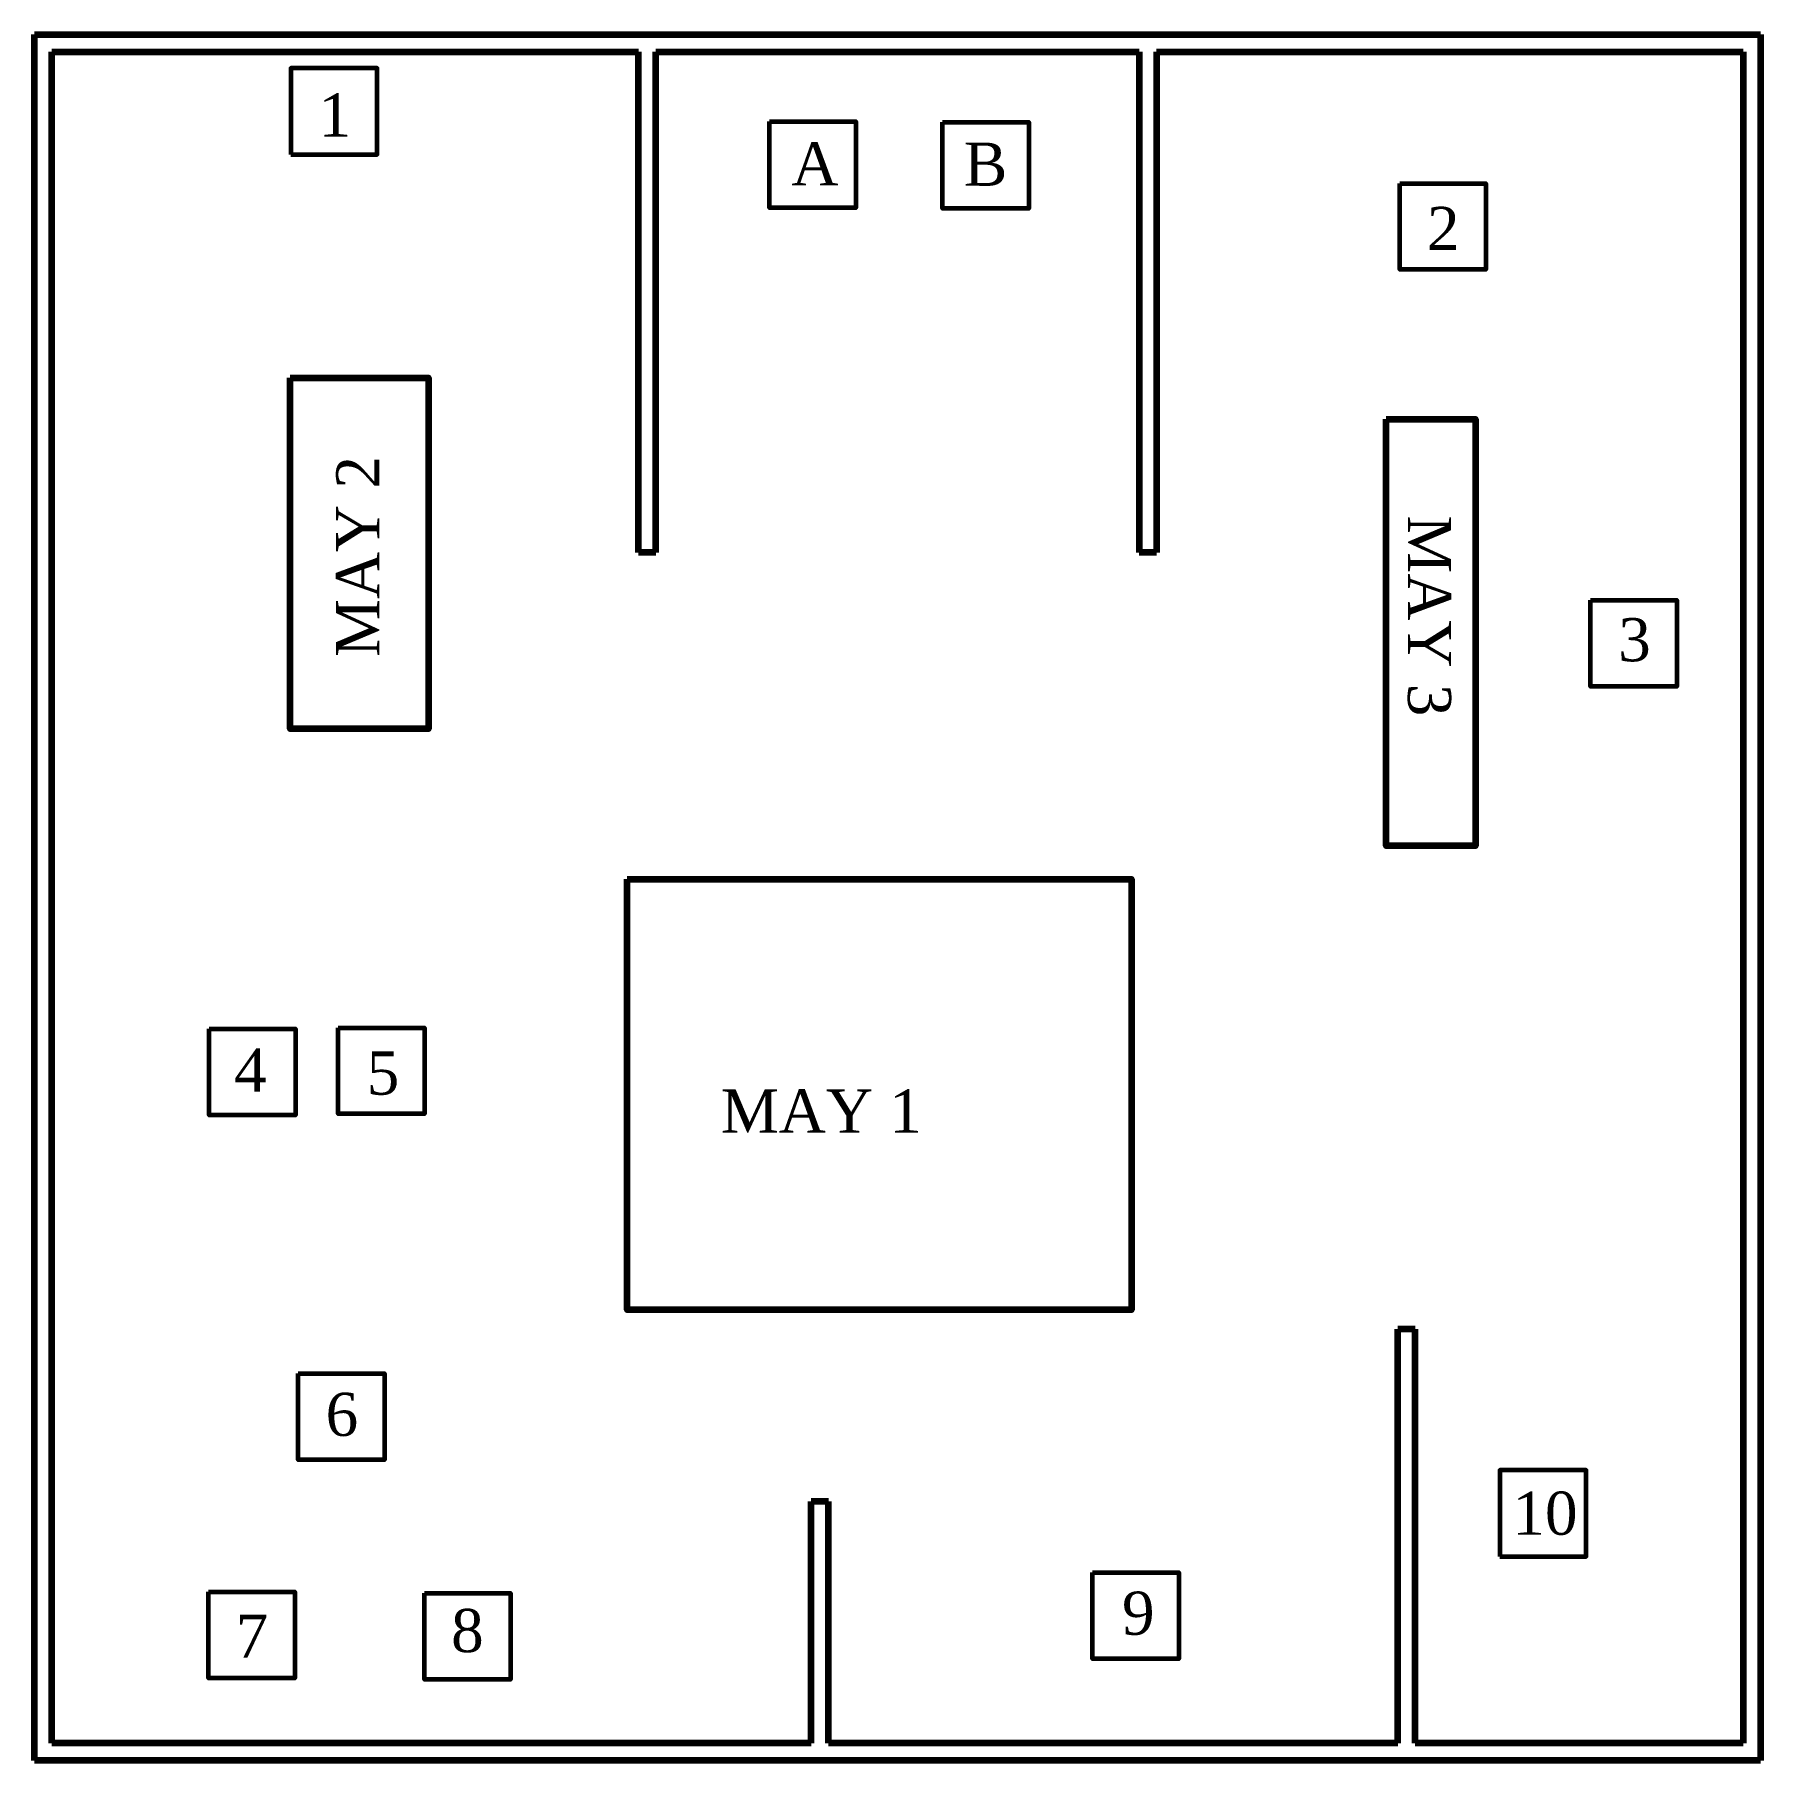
# Model space of a CAD drawing. Header units: millimetres. Extents: x -4509 to 5491, y -9247 to 753.
import ezdxf

# ---------------------------------------------------------------- set-up
doc = ezdxf.new("R2010")
doc.units = ezdxf.units.MM
for name, color, linetype, lineweight in [('2. Barrier', 7, 'Continuous', 100), ('3. AGV', 1, 'Continuous', 60), ('4. Work', 5, 'Continuous', 60), ('5. Notes', 2, 'Continuous', 60)]:
    doc.layers.add(name, color=color, linetype=linetype, lineweight=lineweight)
doc.styles.add('NOTES', font='times.ttf')

msp = doc.modelspace()

# ---------------------------------------------------------------- linework, layer by layer
at = {"layer": '2. Barrier'}
for p, q in [((-4509, 753), (5491, 753)), ((-4509, -9247), (-4509, 753)), ((5491, 753), (5491, -9247)), ((-4409, 653), (-1009, 653)), ((-4409, -9147), (-4409, 653)), ((-1009, -2247), (-1009, 653)), ((-909, -2247), (-909, 653)), ((-909, 653), (1891, 653)), ((1891, 653), (1891, -2247)), ((1991, 653), (1991, -2247)), ((1991, 653), (5391, 653)), ((5391, 653), (5391, -9147)), ((-909, -2247), (-1009, -2247)), ((1991, -2247), (1891, -2247)), ((3391, -9147), (3391, -6747)), ((3491, -6747), (3391, -6747)), ((3491, -9147), (3491, -6747)), ((-9, -9147), (-9, -7747)), ((91, -7747), (-9, -7747)), ((91, -9147), (91, -7747)), ((-9, -9147), (-4409, -9147)), ((3391, -9147), (91, -9147)), ((5391, -9147), (3491, -9147)), ((5491, -9247), (-4509, -9247))]:
    msp.add_line(p, q, dxfattribs=at)
for points in [[(-3027, -1235), (-2226, -1235), (-2226, -3270), (-3027, -3270)], [(3323, -1476), (3841, -1476), (3841, -3947), (3323, -3947)], [(-1075, -4140), (1847, -4140), (1847, -6635), (-1075, -6635)]]:
    msp.add_lwpolyline(points, close=True, dxfattribs=at)
at = {"layer": '3. AGV'}
for points in [[(-250, 250), (250, 250), (250, -250), (-250, -250)], [(752, 245), (1252, 245), (1252, -255), (752, -255)]]:
    msp.add_lwpolyline(points, close=True, dxfattribs=at)
at = {"layer": '4. Work'}
for points in [[(-3024, 59), (-2524, 59), (-2524, 559), (-3024, 559)], [(3401, -109), (3901, -109), (3901, -609), (3401, -609)], [(4506, -2524), (5006, -2524), (5006, -3024), (4506, -3024)], [(-3497, -5008), (-2997, -5008), (-2997, -5508), (-3497, -5508)], [(-2749, -5001), (-2249, -5001), (-2249, -5501), (-2749, -5501)], [(-2981, -7005), (-2481, -7005), (-2481, -7505), (-2981, -7505)], [(3982, -8064), (4482, -8064), (4482, -7564), (3982, -7564)], [(1622, -8158), (2122, -8158), (2122, -8658), (1622, -8658)], [(-3501, -8269), (-3001, -8269), (-3001, -8769), (-3501, -8769)], [(-2250, -8278), (-1750, -8278), (-1750, -8778), (-2250, -8778)]]:
    msp.add_lwpolyline(points, close=True, dxfattribs=at)

# ---------------------------------------------------------------- texts
at = {"layer": '5. Notes', "style": 'NOTES'}
for s, p in [('1', (-2863, 162)), ('A', (-123, -121)), ('B', (876, -123)), ('2', (3559, -495)), ('3', (4667, -2878)), ('4', (-3352, -5372)), ('5', (-2584, -5389)), ('MAY 1', (-532, -5609)), ('6', (-2822, -7366)), ('10', (4054, -7939)), ('9', (1792, -8518)), ('8', (-2095, -8619)), ('7', (-3343, -8651))]:
    msp.add_text(s, height=250, dxfattribs=at).set_placement(p)
for s, rotation, p in [('MAY 2', 90, (-2511, -2853)), ('MAY 3', 270, (3449, -2033))]:
    msp.add_text(s, height=250, rotation=rotation, dxfattribs=at).set_placement(p)

doc.saveas('drawing.dxf')
